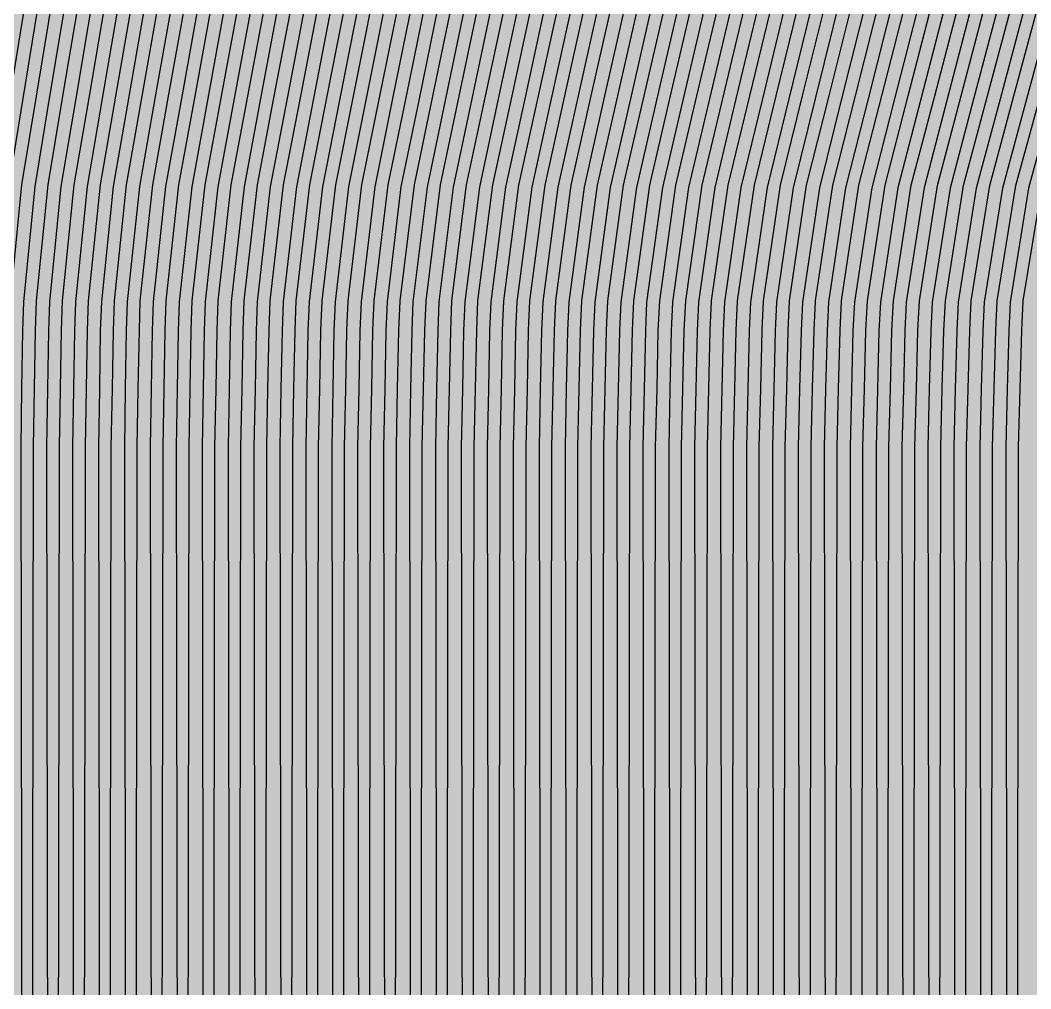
# Model space of a CAD drawing. Header units: metres. Extents: x -7231 to 10969, y -37556 to 1873.
# Drawn here: x 2103.9 to 2259.9, y -18804.6 to -18655 of the extents above; entities that cross this region are included whole.
import ezdxf

# ---------------------------------------------------------------- set-up
doc = ezdxf.new("R2010")
doc.units = ezdxf.units.M
for name, color, linetype in [('Metal1', 4, 'CONTINUOUS'), ('Metal2', 3, 'CONTINUOUS'), ('Polyimide', 7, 'CONTINUOUS')]:
    doc.layers.add(name, color=color, linetype=linetype)

msp = doc.modelspace()

# ---------------------------------------------------------------- hatches: boundary and pattern name
at = {"layer": 'Polyimide'}
msp.add_hatch(color=7, dxfattribs=at).paths.add_polyline_path([(4065.69, -468), (4066.67, -501.99), (4068.51, -535.99), (4071.41, -569.99), (4075.54, -603.99), (4081.04, -637.99), (4088.01, -671.99), (4096.52, -705.98), (4106.62, -739.98), (4118.33, -773.98), (4131.63, -807.98), (4146.49, -841.98), (4162.87, -875.98), (4180.68, -909.97), (4199.83, -943.97), (4220.22, -977.97), (4241.73, -1011.97), (4264.21, -1045.97), (4287.52, -1079.96), (4311.51, -1113.96), (4336.01, -1147.96), (4360.86, -1181.96), (4385.88, -1215.96), (4410.89, -1249.96), (4435.74, -1283.95), (4460.24, -1317.95), (4484.23, -1351.95), (4507.54, -1385.95), (4530.02, -1419.95), (4551.53, -1453.94), (4571.92, -1487.94), (4591.07, -1521.94), (4608.88, -1555.94), (4625.26, -1589.94), (4640.12, -1623.94), (4653.42, -1657.93), (4665.13, -1691.93), (4675.23, -1725.93), (4683.74, -1759.93), (4690.71, -1793.93), (4696.21, -1827.93), (4700.34, -1861.92), (4703.24, -1895.92), (4705.08, -1929.92), (4706.06, -1963.92), (4706.44, -1997.92), (4706.5, -2031.91), (4706.5, -4793.02), (4709.95, -4838.39), (4720.22, -4882.71), (4737.08, -4924.98), (4760.13, -4964.2), (4788.85, -4999.49), (4822.58, -5030.03), (4860.53, -5055.12), (4901.85, -5074.18), (4901.85, -5074.18), (4970.68, -5105.23), (5034.7, -5145.26), (5092.76, -5193.54), (5143.8, -5249.19), (5186.89, -5311.2), (5221.24, -5378.44), (5246.23, -5449.69), (5261.41, -5523.66), (5266.5, -5599), (5261.41, -5674.34), (5246.23, -5748.31), (5221.24, -5819.56), (5186.89, -5886.8), (5143.8, -5948.81), (5092.76, -6004.46), (5034.7, -6052.74), (4970.68, -6092.77), (4901.85, -6123.82), (4860.53, -6142.88), (4822.58, -6167.97), (4788.85, -6198.51), (4760.13, -6233.8), (4737.08, -6273.02), (4720.22, -6315.29), (4709.95, -6359.61), (4706.5, -6404.98), (4706.5, -9221.52), (4709.95, -9266.88), (4720.22, -9311.21), (4737.08, -9353.47), (4760.13, -9392.7), (4788.85, -9427.98), (4822.58, -9458.52), (4860.53, -9483.61), (4901.85, -9502.67), (4970.68, -9533.72), (5034.7, -9573.75), (5092.76, -9622.03), (5143.8, -9677.68), (5186.89, -9739.69), (5221.24, -9806.94), (5246.23, -9878.19), (5261.41, -9952.16), (5266.5, -10027.49), (5261.41, -10102.83), (5246.23, -10176.8), (5221.24, -10248.05), (5186.89, -10315.3), (5143.8, -10377.31), (5092.76, -10432.96), (5034.7, -10481.24), (4970.68, -10521.27), (4901.85, -10552.32), (4860.53, -10571.38), (4822.58, -10596.46), (4788.85, -10627), (4760.13, -10662.29), (4737.08, -10701.52), (4720.22, -10743.78), (4709.95, -10788.1), (4706.5, -10833.47), (4706.5, -13650.01), (4709.95, -13695.38), (4720.22, -13739.7), (4737.08, -13781.96), (4760.13, -13821.19), (4788.85, -13856.48), (4822.58, -13887.02), (4860.53, -13912.11), (4901.85, -13931.17), (4970.68, -13962.22), (5034.7, -14002.25), (5092.76, -14050.53), (5143.8, -14106.18), (5186.89, -14168.19), (5221.24, -14235.43), (5246.23, -14306.68), (5261.41, -14380.65), (5266.5, -14455.99), (5261.41, -14531.33), (5246.23, -14605.29), (5221.24, -14676.55), (5186.89, -14743.79), (5143.8, -14805.8), (5092.76, -14861.45), (5034.7, -14909.73), (4970.68, -14949.76), (4901.85, -14980.81), (4860.53, -14999.87), (4822.58, -15024.96), (4788.85, -15055.5), (4760.13, -15090.79), (4737.08, -15130.01), (4720.22, -15172.27), (4709.95, -15216.6), (4706.5, -15261.97), (4706.5, -15455.99), (4720.95, -15750.04), (4764.14, -16041.26), (4835.68, -16326.84), (4934.86, -16604.04), (5060.74, -16870.18), (5212.09, -17122.7), (5387.47, -17359.17), (5585.18, -17577.31), (5803.32, -17775.02), (6039.79, -17950.4), (6292.31, -18101.75), (6558.45, -18227.63), (6835.65, -18326.81), (7121.23, -18398.34), (7412.45, -18441.54), (7706.5, -18455.99), (9969.01, -18455.99), (10047.42, -18459.84), (10125.08, -18471.36), (10201.23, -18490.44), (10275.15, -18516.89), (10346.12, -18550.45), (10413.46, -18590.81), (10476.52, -18637.58), (10534.69, -18690.3), (10587.41, -18748.47), (10634.18, -18811.53), (10674.54, -18878.87), (10708.11, -18949.84), (10734.56, -19023.76), (10753.63, -19099.92), (10765.15, -19177.58), (10769.01, -19255.99), (10769.01, -20895.8), (10730.24, -20951.41), (10694.6, -21009.08), (10662.21, -21068.63), (10633.17, -21129.89), (10607.55, -21192.66), (10585.45, -21256.74), (10566.93, -21321.96), (10552.05, -21388.09), (10540.84, -21454.95), (10533.35, -21522.33), (10529.6, -21590.02), (10529.6, -21657.81), (10533.35, -21725.5), (10540.84, -21792.87), (10552.05, -21859.73), (10566.93, -21925.87), (10585.45, -21991.08), (10607.55, -22055.17), (10633.17, -22117.94), (10662.21, -22179.19), (10694.6, -22238.74), (10730.24, -22296.41), (10769.01, -22352.03), (10769.01, -32454.24), (10728.74, -32510.49), (10691.72, -32568.92), (10658.05, -32629.35), (10627.85, -32691.58), (10601.2, -32755.42), (10578.21, -32820.67), (10558.93, -32887.1), (10543.44, -32954.52), (10531.77, -33022.71), (10523.97, -33091.44), (10520.07, -33160.51), (10520.07, -33229.69), (10523.97, -33298.75), (10531.77, -33367.49), (10543.44, -33435.67), (10558.93, -33503.09), (10578.21, -33569.53), (10601.2, -33634.77), (10627.85, -33698.61), (10658.05, -33760.85), (10691.72, -33821.28), (10728.74, -33879.71), (10769.01, -33935.96), (10769.01, -36556), (10765.15, -36634.41), (10753.63, -36712.07), (10734.56, -36788.23), (10708.11, -36862.15), (10674.54, -36933.12), (10634.18, -37000.46), (10587.41, -37063.51), (10534.69, -37121.69), (10476.52, -37174.41), (10413.46, -37221.18), (10346.12, -37261.54), (10275.15, -37295.1), (10201.23, -37321.55), (10125.08, -37340.63), (10047.42, -37352.15), (9969.01, -37356), (-6231.01, -37356), (-6309.42, -37352.15), (-6387.08, -37340.63), (-6463.23, -37321.55), (-6537.15, -37295.1), (-6608.12, -37261.54), (-6675.46, -37221.18), (-6738.52, -37174.41), (-6796.69, -37121.69), (-6849.41, -37063.51), (-6896.18, -37000.46), (-6936.54, -36933.12), (-6970.11, -36862.15), (-6996.56, -36788.23), (-7015.63, -36712.07), (-7027.15, -36634.41), (-7031.01, -36556), (-7031.01, -33936), (-6990.74, -33879.75), (-6953.7, -33821.31), (-6920.03, -33760.88), (-6889.82, -33698.64), (-6863.18, -33634.8), (-6840.18, -33569.55), (-6820.9, -33503.11), (-6805.4, -33435.69), (-6793.74, -33367.49), (-6785.94, -33298.75), (-6782.03, -33229.68), (-6782.03, -33160.5), (-6785.94, -33091.43), (-6793.74, -33022.69), (-6805.4, -32954.5), (-6820.9, -32887.07), (-6840.18, -32820.63), (-6863.18, -32755.39), (-6889.82, -32691.54), (-6920.03, -32629.3), (-6953.7, -32568.87), (-6990.74, -32510.43), (-7031.01, -32454.18), (-7031.01, -22364.83), (-6990.74, -22308.58), (-6953.7, -22250.14), (-6920.03, -22189.71), (-6889.82, -22127.47), (-6863.18, -22063.62), (-6840.18, -21998.38), (-6820.9, -21931.94), (-6805.4, -21864.51), (-6793.74, -21796.32), (-6785.94, -21727.58), (-6782.03, -21658.51), (-6782.03, -21589.33), (-6785.94, -21520.26), (-6793.74, -21451.52), (-6805.4, -21383.32), (-6820.9, -21315.9), (-6840.18, -21249.46), (-6863.18, -21184.21), (-6889.82, -21120.37), (-6920.03, -21058.13), (-6953.7, -20997.7), (-6990.74, -20939.26), (-7031.01, -20883.01), (-7031.01, -19255.99), (-7027.15, -19177.58), (-7015.63, -19099.92), (-6996.56, -19023.76), (-6970.11, -18949.84), (-6936.54, -18878.87), (-6896.18, -18811.53), (-6849.41, -18748.47), (-6796.69, -18690.3), (-6738.52, -18637.58), (-6675.46, -18590.81), (-6608.12, -18550.45), (-6537.15, -18516.89), (-6463.23, -18490.44), (-6387.08, -18471.36), (-6309.42, -18459.84), (-6231.01, -18455.99), (-3968.5, -18455.99), (-3674.45, -18441.54), (-3383.23, -18398.34), (-3097.65, -18326.81), (-2820.45, -18227.63), (-2554.31, -18101.75), (-2301.79, -17950.4), (-2065.32, -17775.02), (-1847.18, -17577.31), (-1649.47, -17359.17), (-1474.09, -17122.7), (-1322.74, -16870.18), (-1196.86, -16604.04), (-1097.68, -16326.84), (-1026.14, -16041.26), (-982.95, -15750.04), (-968.5, -15455.99), (-968.5, -15261.97), (-971.95, -15216.6), (-982.22, -15172.27), (-999.08, -15130.01), (-1022.13, -15090.79), (-1050.85, -15055.5), (-1084.58, -15024.96), (-1122.53, -14999.87), (-1163.85, -14980.81), (-1232.68, -14949.76), (-1296.7, -14909.73), (-1354.76, -14861.45), (-1405.8, -14805.8), (-1448.89, -14743.79), (-1483.24, -14676.55), (-1508.23, -14605.29), (-1523.41, -14531.33), (-1528.5, -14455.99), (-1523.41, -14380.65), (-1508.23, -14306.68), (-1483.24, -14235.43), (-1448.89, -14168.19), (-1405.8, -14106.18), (-1354.76, -14050.53), (-1296.7, -14002.25), (-1232.68, -13962.22), (-1163.85, -13931.17), (-1122.53, -13912.11), (-1084.58, -13887.02), (-1050.85, -13856.48), (-1022.13, -13821.19), (-999.08, -13781.96), (-982.22, -13739.7), (-971.95, -13695.38), (-968.5, -13650.01), (-968.5, -12309.64), (-971.95, -12264.27), (-982.22, -12219.94), (-999.08, -12177.68), (-1022.13, -12138.46), (-1050.85, -12103.17), (-1084.58, -12072.63), (-1122.53, -12047.54), (-1163.85, -12028.48), (-1232.68, -11997.43), (-1296.7, -11957.4), (-1354.76, -11909.12), (-1405.8, -11853.47), (-1448.89, -11791.46), (-1483.24, -11724.22), (-1508.23, -11652.96), (-1523.41, -11579), (-1528.5, -11503.66), (-1523.41, -11428.32), (-1508.23, -11354.35), (-1483.24, -11283.1), (-1448.89, -11215.86), (-1405.8, -11153.85), (-1354.76, -11098.2), (-1296.7, -11049.92), (-1232.68, -11009.89), (-1163.85, -10978.84), (-1122.53, -10959.78), (-1084.58, -10934.69), (-1050.85, -10904.15), (-1022.13, -10868.86), (-999.08, -10829.63), (-982.22, -10787.37), (-971.95, -10743.05), (-968.5, -10697.68), (-968.5, -9357.31), (-971.95, -9311.94), (-982.22, -9267.62), (-999.08, -9225.35), (-1022.13, -9186.13), (-1050.85, -9150.84), (-1084.58, -9120.3), (-1122.53, -9095.21), (-1163.85, -9076.15), (-1163.85, -9076.15), (-1232.68, -9045.1), (-1296.7, -9005.07), (-1354.76, -8956.79), (-1405.8, -8901.14), (-1448.89, -8839.13), (-1483.24, -8771.89), (-1508.23, -8700.64), (-1523.41, -8626.67), (-1528.5, -8551.33), (-1523.41, -8475.99), (-1508.23, -8402.02), (-1483.24, -8330.77), (-1448.89, -8263.53), (-1405.8, -8201.52), (-1354.76, -8145.87), (-1296.7, -8097.59), (-1232.68, -8057.56), (-1163.85, -8026.51), (-1163.85, -8026.51), (-1122.53, -8007.45), (-1084.58, -7982.36), (-1050.85, -7951.82), (-1022.13, -7916.53), (-999.08, -7877.31), (-982.22, -7835.04), (-971.95, -7790.72), (-968.5, -7745.35), (-968.5, -6404.98), (-971.95, -6359.61), (-982.22, -6315.29), (-999.08, -6273.02), (-1022.13, -6233.8), (-1050.85, -6198.51), (-1084.58, -6167.97), (-1122.53, -6142.88), (-1163.85, -6123.82), (-1163.85, -6123.82), (-1232.68, -6092.77), (-1296.7, -6052.74), (-1354.76, -6004.46), (-1405.8, -5948.81), (-1448.89, -5886.8), (-1483.24, -5819.56), (-1508.23, -5748.31), (-1523.41, -5674.34), (-1528.5, -5599), (-1523.41, -5523.66), (-1508.23, -5449.69), (-1483.24, -5378.44), (-1448.89, -5311.2), (-1405.8, -5249.19), (-1354.76, -5193.54), (-1296.7, -5145.26), (-1232.68, -5105.23), (-1163.85, -5074.18), (-1163.85, -5074.18), (-1122.53, -5055.12), (-1084.58, -5030.03), (-1050.85, -4999.49), (-1022.13, -4964.2), (-999.08, -4924.98), (-982.22, -4882.71), (-971.95, -4838.39), (-968.5, -4793.02), (-968.5, -2031.91), (-968.44, -1997.92), (-968.06, -1963.92), (-967.05, -1929.92), (-965.18, -1895.92), (-962.22, -1861.92), (-958.01, -1827.93), (-952.41, -1793.93), (-945.31, -1759.93), (-936.64, -1725.93), (-926.35, -1691.93), (-914.43, -1657.93), (-900.88, -1623.94), (-885.74, -1589.94), (-869.05, -1555.94), (-850.91, -1521.94), (-831.4, -1487.94), (-810.63, -1453.94), (-788.72, -1419.95), (-765.82, -1385.95), (-742.07, -1351.95), (-717.63, -1317.95), (-692.67, -1283.95), (-667.36, -1249.96), (-641.88, -1215.96), (-616.39, -1181.96), (-591.08, -1147.96), (-566.12, -1113.96), (-541.68, -1079.96), (-517.93, -1045.97), (-495.03, -1011.97), (-473.12, -977.97), (-452.35, -943.97), (-432.84, -909.97), (-414.7, -875.98), (-398.01, -841.98), (-382.87, -807.98), (-369.32, -773.98), (-357.4, -739.98), (-347.11, -705.98), (-338.44, -671.99), (-331.34, -637.99), (-325.74, -603.99), (-321.53, -569.99), (-318.57, -535.99), (-316.7, -501.99), (-315.69, -468), (-315.31, -434), (-315.25, -400), (-315.25, 401), (-315.25, 451), (-315.25, 1644), (-270.25, 1644), (-270.03, 1637.13), (-269.35, 1630.29), (-268.23, 1623.52), (-266.67, 1616.82), (-264.68, 1610.25), (-262.26, 1603.82), (-259.42, 1597.56), (-256.18, 1591.5), (-252.55, 1585.67), (-248.55, 1580.08), (-244.19, 1574.77), (-239.5, 1569.75), (-234.48, 1565.06), (-229.17, 1560.7), (-223.58, 1556.7), (-217.75, 1553.07), (-211.69, 1549.83), (-205.43, 1546.99), (-199, 1544.57), (-192.43, 1542.58), (-185.73, 1541.02), (-178.96, 1539.9), (-172.12, 1539.22), (-165.25, 1539), (-158.38, 1539.22), (-151.54, 1539.9), (-144.77, 1541.02), (-138.07, 1542.58), (-131.5, 1544.57), (-125.07, 1546.99), (-118.81, 1549.83), (-112.75, 1553.07), (-106.92, 1556.7), (-101.33, 1560.7), (-96.02, 1565.06), (-91, 1569.75), (-86.31, 1574.77), (-81.95, 1580.08), (-77.95, 1585.67), (-74.32, 1591.5), (-71.08, 1597.56), (-68.24, 1603.82), (-65.82, 1610.25), (-63.83, 1616.82), (-62.27, 1623.52), (-61.15, 1630.29), (-60.47, 1637.13), (-60.25, 1644), (1853, 1644), (1853, 1573), (3815.25, 1573), (3815.46, 1579.54), (3816.11, 1586.05), (3817.17, 1592.51), (3818.66, 1598.88), (3820.56, 1605.14), (3822.86, 1611.27), (3825.56, 1617.23), (3828.65, 1623), (3832.1, 1628.56), (3835.91, 1633.88), (3840.07, 1638.93), (3844.54, 1643.71), (3849.32, 1648.18), (3854.37, 1652.34), (3859.69, 1656.15), (3865.25, 1659.6), (3871.02, 1662.69), (3876.98, 1665.39), (3883.11, 1667.69), (3889.37, 1669.59), (3895.74, 1671.08), (3902.2, 1672.14), (3908.71, 1672.79), (3915.25, 1673), (3921.79, 1672.79), (3928.3, 1672.14), (3934.76, 1671.08), (3941.13, 1669.59), (3947.39, 1667.69), (3953.52, 1665.39), (3959.48, 1662.69), (3965.25, 1659.6), (3970.81, 1656.15), (3976.13, 1652.34), (3981.18, 1648.18), (3985.96, 1643.71), (3990.43, 1638.93), (3994.59, 1633.88), (3998.4, 1628.56), (4001.85, 1623), (4004.94, 1617.23), (4007.64, 1611.27), (4009.94, 1605.14), (4011.84, 1598.88), (4013.33, 1592.51), (4014.39, 1586.05), (4015.04, 1579.54), (4015.25, 1573), (4065.25, 1573), (4065.25, 451), (4065.25, 401), (4065.25, -400), (4065.31, -434), (4065.69, -468)])

# ---------------------------------------------------------------- linework, layer by layer
at = {"layer": 'Metal1'}
for points in [[(2101.25, -19211.95), (2101.99, -18720.94), (2102.15, -18711.93), (2102.29, -18702.92), (2102.44, -18698.38), (2104.2, -18680.43), (2106.46, -18666.78), (2110.18, -18644.28), (2113.89, -18621.78), (2117.61, -18599.28), (2121.33, -18576.78), (2125.05, -18554.28), (2128.77, -18531.78), (2132.49, -18509.28), (2136.21, -18486.78), (2139.93, -18464.28), (2143.64, -18441.78), (2147.36, -18419.28), (2151.08, -18396.77), (2154.8, -18374.27), (2158.52, -18351.77), (2162.24, -18329.27)], [(2164.21, -18329.6), (2160.49, -18352.1), (2156.77, -18374.6), (2153.05, -18397.1), (2149.34, -18419.6), (2145.62, -18442.1), (2141.9, -18464.6), (2138.18, -18487.1), (2134.46, -18509.6), (2130.74, -18532.1), (2127.02, -18554.61), (2123.31, -18577.11), (2119.59, -18599.61), (2115.87, -18622.11), (2112.15, -18644.61), (2108.43, -18667.11), (2106.19, -18680.69), (2104.43, -18698.51), (2104.29, -18702.97), (2104.15, -18711.96), (2104.01, -18720.96), (2104.75, -19211.95)], [(2109.25, -19211.95), (2109.99, -18720.94), (2110.15, -18711.93), (2110.3, -18702.92), (2110.45, -18698.38), (2112.28, -18680.44), (2114.61, -18666.78), (2118.46, -18644.28), (2122.3, -18621.78), (2126.15, -18599.28), (2129.99, -18576.77), (2133.84, -18554.27), (2137.68, -18531.77), (2141.53, -18509.27), (2145.38, -18486.77), (2149.22, -18464.27), (2153.07, -18441.77), (2156.91, -18419.27), (2160.76, -18396.77), (2164.61, -18374.27), (2168.45, -18351.77), (2172.3, -18329.27)], [(2174.27, -18329.6), (2170.42, -18352.1), (2166.58, -18374.61), (2162.73, -18397.11), (2158.88, -18419.61), (2155.04, -18442.11), (2151.19, -18464.61), (2147.35, -18487.11), (2143.5, -18509.61), (2139.66, -18532.11), (2135.81, -18554.61), (2131.96, -18577.11), (2128.12, -18599.61), (2124.27, -18622.11), (2120.43, -18644.61), (2116.58, -18667.11), (2114.26, -18680.71), (2112.45, -18698.51), (2112.3, -18702.97), (2112.15, -18711.96), (2112.01, -18720.96), (2112.75, -19211.95)], [(2117.25, -19211.95), (2117.99, -18720.94), (2118.16, -18711.93), (2118.31, -18702.92), (2118.47, -18698.38), (2120.35, -18680.44), (2122.76, -18666.77), (2126.74, -18644.27), (2130.71, -18621.77), (2134.68, -18599.27), (2138.65, -18576.77), (2142.63, -18554.27), (2146.6, -18531.77), (2150.57, -18509.27), (2154.55, -18486.77), (2158.52, -18464.27), (2162.49, -18441.77), (2166.46, -18419.26), (2170.44, -18396.76), (2174.41, -18374.26), (2178.38, -18351.76), (2182.36, -18329.26)], [(2184.33, -18329.61), (2180.35, -18352.11), (2176.38, -18374.61), (2172.41, -18397.11), (2168.43, -18419.61), (2164.46, -18442.11), (2160.49, -18464.61), (2156.52, -18487.11), (2152.54, -18509.62), (2148.57, -18532.12), (2144.6, -18554.62), (2140.62, -18577.12), (2136.65, -18599.62), (2132.68, -18622.12), (2128.71, -18644.62), (2124.73, -18667.12), (2122.33, -18680.72), (2120.46, -18698.52), (2120.31, -18702.97), (2120.15, -18711.96), (2120.01, -18720.96), (2120.75, -19211.95)], [(2125.25, -19211.95), (2125.99, -18720.94), (2126.16, -18711.93), (2126.32, -18702.92), (2126.48, -18698.38), (2128.42, -18680.44), (2130.92, -18666.77), (2135.02, -18644.27), (2139.12, -18621.77), (2143.22, -18599.26), (2147.32, -18576.76), (2151.42, -18554.26), (2155.52, -18531.76), (2159.62, -18509.26), (2163.72, -18486.76), (2167.82, -18464.26), (2171.92, -18441.76), (2176.02, -18419.26), (2180.12, -18396.76), (2184.22, -18374.26), (2188.32, -18351.76), (2192.42, -18329.26)], [(2194.38, -18329.62), (2190.28, -18352.12), (2186.18, -18374.62), (2182.08, -18397.12), (2177.98, -18419.62), (2173.88, -18442.12), (2169.78, -18464.62), (2165.68, -18487.12), (2161.58, -18509.62), (2157.48, -18532.12), (2153.38, -18554.62), (2149.28, -18577.12), (2145.18, -18599.62), (2141.08, -18622.12), (2136.98, -18644.62), (2132.88, -18667.13), (2130.4, -18680.73), (2128.48, -18698.52), (2128.32, -18702.97), (2128.16, -18711.97), (2128.01, -18720.96), (2128.75, -19211.95)], [(2133.25, -19211.95), (2133.99, -18720.94), (2134.17, -18711.93), (2134.33, -18702.92), (2134.5, -18698.37), (2136.5, -18680.45), (2139.07, -18666.76), (2143.3, -18644.26), (2147.52, -18621.76), (2151.75, -18599.26), (2155.98, -18576.76), (2160.2, -18554.26), (2164.43, -18531.76), (2168.66, -18509.26), (2172.89, -18486.76), (2177.11, -18464.26), (2181.34, -18441.75), (2185.57, -18419.25), (2189.79, -18396.75), (2194.02, -18374.25), (2198.25, -18351.75), (2202.48, -18329.25)], [(2204.44, -18329.62), (2200.21, -18352.12), (2195.99, -18374.62), (2191.76, -18397.12), (2187.53, -18419.62), (2183.31, -18442.12), (2179.08, -18464.62), (2174.85, -18487.13), (2170.62, -18509.63), (2166.4, -18532.13), (2162.17, -18554.63), (2157.94, -18577.13), (2153.72, -18599.63), (2149.49, -18622.13), (2145.26, -18644.63), (2141.03, -18667.13), (2138.48, -18680.74), (2136.49, -18698.52), (2136.33, -18702.97), (2136.16, -18711.97), (2136.01, -18720.96), (2136.75, -19211.95)], [(2141.25, -19211.95), (2141.99, -18720.94), (2142.17, -18711.93), (2142.34, -18702.92), (2142.51, -18698.37), (2144.57, -18680.45), (2147.22, -18666.76), (2151.58, -18644.26), (2155.93, -18621.75), (2160.28, -18599.25), (2164.64, -18576.75), (2168.99, -18554.25), (2173.35, -18531.75), (2177.7, -18509.25), (2182.06, -18486.75), (2186.41, -18464.25), (2190.76, -18441.75), (2195.12, -18419.25), (2199.47, -18396.75), (2203.83, -18374.25), (2208.18, -18351.75), (2212.54, -18329.25)], [(2214.5, -18329.63), (2210.15, -18352.13), (2205.79, -18374.63), (2201.44, -18397.13), (2197.08, -18419.63), (2192.73, -18442.13), (2188.37, -18464.63), (2184.02, -18487.13), (2179.67, -18509.63), (2175.31, -18532.13), (2170.96, -18554.63), (2166.6, -18577.13), (2162.25, -18599.63), (2157.89, -18622.13), (2153.54, -18644.64), (2149.19, -18667.14), (2146.55, -18680.76), (2144.51, -18698.52), (2144.34, -18702.98), (2144.17, -18711.97), (2144.01, -18720.96), (2144.75, -19211.95)], [(2149.25, -19211.95), (2149.99, -18720.94), (2150.18, -18711.93), (2150.35, -18702.92), (2150.53, -18698.37), (2152.65, -18680.46), (2155.38, -18666.75), (2159.86, -18644.25), (2164.34, -18621.75), (2168.82, -18599.25), (2173.3, -18576.75), (2177.78, -18554.25), (2182.26, -18531.75), (2186.74, -18509.25), (2191.23, -18486.75), (2195.71, -18464.24), (2200.19, -18441.74), (2204.67, -18419.24), (2209.15, -18396.74), (2213.63, -18374.24), (2218.11, -18351.74), (2222.6, -18329.24)], [(2224.56, -18329.63), (2220.08, -18352.13), (2215.59, -18374.63), (2211.11, -18397.13), (2206.63, -18419.63), (2202.15, -18442.13), (2197.67, -18464.64), (2193.19, -18487.14), (2188.71, -18509.64), (2184.22, -18532.14), (2179.74, -18554.64), (2175.26, -18577.14), (2170.78, -18599.64), (2166.3, -18622.14), (2161.82, -18644.64), (2157.34, -18667.14), (2154.62, -18680.77), (2152.52, -18698.53), (2152.35, -18702.98), (2152.17, -18711.97), (2152.01, -18720.96), (2152.75, -19211.95)], [(2157.25, -19211.95), (2157.99, -18720.94), (2158.18, -18711.93), (2158.36, -18702.92), (2158.54, -18698.37), (2160.72, -18680.46), (2163.53, -18666.75), (2168.14, -18644.24), (2172.75, -18621.74), (2177.35, -18599.24), (2181.96, -18576.74), (2186.57, -18554.24), (2191.18, -18531.74), (2195.79, -18509.24), (2200.4, -18486.74), (2205, -18464.24), (2209.61, -18441.74), (2214.22, -18419.24), (2218.83, -18396.74), (2223.44, -18374.24), (2228.05, -18351.74), (2232.66, -18329.24)], [(2234.62, -18329.64), (2230.01, -18352.14), (2225.4, -18374.64), (2220.79, -18397.14), (2216.18, -18419.64), (2211.57, -18442.14), (2206.96, -18464.64), (2202.36, -18487.14), (2197.75, -18509.64), (2193.14, -18532.14), (2188.53, -18554.64), (2183.92, -18577.14), (2179.31, -18599.64), (2174.7, -18622.15), (2170.1, -18644.65), (2165.49, -18667.15), (2162.69, -18680.78), (2160.54, -18698.53), (2160.36, -18702.98), (2160.18, -18711.97), (2160.01, -18720.96), (2160.75, -19211.95)], [(2165.25, -19211.95), (2165.99, -18720.94), (2166.19, -18711.93), (2166.37, -18702.92), (2166.56, -18698.36), (2168.79, -18680.47), (2171.68, -18666.74), (2176.42, -18644.24), (2181.15, -18621.74), (2185.89, -18599.24), (2190.62, -18576.74), (2195.36, -18554.24), (2200.1, -18531.74), (2204.83, -18509.24), (2209.57, -18486.73), (2214.3, -18464.23), (2219.04, -18441.73), (2223.77, -18419.23), (2228.51, -18396.73), (2233.24, -18374.23), (2237.98, -18351.73), (2242.72, -18329.23)], [(2244.67, -18329.64), (2239.94, -18352.14), (2235.2, -18374.64), (2230.47, -18397.14), (2225.73, -18419.64), (2220.99, -18442.15), (2216.26, -18464.65), (2211.52, -18487.15), (2206.79, -18509.65), (2202.05, -18532.15), (2197.32, -18554.65), (2192.58, -18577.15), (2187.85, -18599.65), (2183.11, -18622.15), (2178.37, -18644.65), (2173.64, -18667.15), (2170.77, -18680.8), (2168.55, -18698.53), (2168.37, -18702.98), (2168.18, -18711.97), (2168.01, -18720.97), (2168.75, -19211.95)], [(2173.25, -19211.95), (2173.99, -18720.95), (2174.19, -18711.93), (2174.38, -18702.92), (2174.57, -18698.36), (2176.87, -18680.47), (2179.83, -18666.73), (2184.7, -18644.23), (2189.56, -18621.73), (2194.42, -18599.23), (2199.29, -18576.73), (2204.15, -18554.23), (2209.01, -18531.73), (2213.87, -18509.23), (2218.74, -18486.73), (2223.6, -18464.23), (2228.46, -18441.73), (2233.32, -18419.23), (2238.19, -18396.73), (2243.05, -18374.23), (2247.91, -18351.73), (2252.78, -18329.22)], [(2254.73, -18329.65), (2249.87, -18352.15), (2245.01, -18374.65), (2240.14, -18397.15), (2235.28, -18419.65), (2230.42, -18442.15), (2225.55, -18464.65), (2220.69, -18487.15), (2215.83, -18509.65), (2210.97, -18532.15), (2206.1, -18554.65), (2201.24, -18577.15), (2196.38, -18599.66), (2191.51, -18622.16), (2186.65, -18644.66), (2181.79, -18667.16), (2178.84, -18680.81), (2176.57, -18698.53), (2176.38, -18702.98), (2176.19, -18711.97), (2176.01, -18720.97), (2176.75, -19211.95)], [(2181.25, -19211.95), (2181.99, -18720.95), (2182.2, -18711.93), (2182.39, -18702.91), (2182.59, -18698.36), (2184.94, -18680.48), (2187.99, -18666.73), (2192.98, -18644.23), (2197.97, -18621.73), (2202.96, -18599.23), (2207.95, -18576.73), (2212.94, -18554.23), (2217.93, -18531.73), (2222.92, -18509.22), (2227.91, -18486.72), (2232.9, -18464.22), (2237.89, -18441.72), (2242.88, -18419.22), (2247.87, -18396.72), (2252.86, -18374.22), (2257.85, -18351.72), (2262.84, -18329.22)], [(2264.79, -18329.65), (2259.8, -18352.15), (2254.81, -18374.65), (2249.82, -18397.15), (2244.83, -18419.66), (2239.84, -18442.16), (2234.85, -18464.66), (2229.86, -18487.16), (2224.87, -18509.66), (2219.88, -18532.16), (2214.89, -18554.66), (2209.9, -18577.16), (2204.91, -18599.66), (2199.92, -18622.16), (2194.93, -18644.66), (2189.94, -18667.16), (2186.91, -18680.83), (2184.58, -18698.53), (2184.39, -18702.98), (2184.19, -18711.97), (2184.01, -18720.97), (2184.75, -19211.95)], [(2189.25, -19211.95), (2189.99, -18720.95), (2190.2, -18711.93), (2190.4, -18702.91), (2190.6, -18698.36), (2193.01, -18680.48), (2196.14, -18666.72), (2201.26, -18644.22), (2206.37, -18621.72), (2211.49, -18599.22), (2216.61, -18576.72), (2221.73, -18554.22), (2226.84, -18531.72), (2231.96, -18509.22), (2237.08, -18486.72), (2242.19, -18464.22), (2247.31, -18441.72), (2252.43, -18419.22), (2257.55, -18396.72), (2262.66, -18374.22), (2267.78, -18351.71), (2272.9, -18329.21)], [(2274.85, -18329.66), (2269.73, -18352.16), (2264.61, -18374.66), (2259.5, -18397.16), (2254.38, -18419.66), (2249.26, -18442.16), (2244.14, -18464.66), (2239.03, -18487.16), (2233.91, -18509.66), (2228.79, -18532.16), (2223.68, -18554.66), (2218.56, -18577.17), (2213.44, -18599.67), (2208.32, -18622.17), (2203.21, -18644.67), (2198.09, -18667.17), (2194.98, -18680.84), (2192.6, -18698.54), (2192.4, -18702.98), (2192.2, -18711.97), (2192.01, -18720.97), (2192.75, -19211.95)], [(2197.25, -19211.95), (2197.99, -18720.95), (2198.21, -18711.92), (2198.41, -18702.91), (2198.62, -18698.36), (2201.08, -18680.49), (2204.29, -18666.72), (2209.54, -18644.22), (2214.78, -18621.72), (2220.03, -18599.22), (2225.27, -18576.72), (2230.51, -18554.22), (2235.76, -18531.71), (2241, -18509.21), (2246.25, -18486.71), (2251.49, -18464.21), (2256.74, -18441.71), (2261.98, -18419.21), (2267.22, -18396.71), (2272.47, -18374.21), (2277.71, -18351.71), (2282.96, -18329.21)], [(2284.9, -18329.66), (2279.66, -18352.16), (2274.42, -18374.66), (2269.17, -18397.16), (2263.93, -18419.67), (2258.68, -18442.17), (2253.44, -18464.67), (2248.19, -18487.17), (2242.95, -18509.67), (2237.71, -18532.17), (2232.46, -18554.67), (2227.22, -18577.17), (2221.97, -18599.67), (2216.73, -18622.17), (2211.49, -18644.67), (2206.24, -18667.17), (2203.05, -18680.85), (2200.61, -18698.54), (2200.41, -18702.98), (2200.2, -18711.97), (2200.01, -18720.97), (2200.75, -19211.95)], [(2205.25, -19211.95), (2205.99, -18720.95), (2206.21, -18711.92), (2206.42, -18702.91), (2206.63, -18698.35), (2209.16, -18680.5), (2212.45, -18666.71), (2217.82, -18644.21), (2223.19, -18621.71), (2228.56, -18599.21), (2233.93, -18576.71), (2239.3, -18554.21), (2244.67, -18531.71), (2250.05, -18509.21), (2255.42, -18486.71), (2260.79, -18464.21), (2266.16, -18441.71), (2271.53, -18419.21), (2276.9, -18396.71), (2282.27, -18374.2), (2287.65, -18351.7), (2293.02, -18329.2)], [(2294.96, -18329.67), (2289.59, -18352.17), (2284.22, -18374.67), (2278.85, -18397.17), (2273.48, -18419.67), (2268.11, -18442.17), (2262.73, -18464.67), (2257.36, -18487.17), (2251.99, -18509.67), (2246.62, -18532.17), (2241.25, -18554.67), (2235.88, -18577.18), (2230.51, -18599.68), (2225.13, -18622.18), (2219.76, -18644.68), (2214.39, -18667.18), (2211.12, -18680.87), (2208.63, -18698.54), (2208.42, -18702.98), (2208.21, -18711.97), (2208.01, -18720.97), (2208.75, -19211.95)], [(2213.25, -19211.95), (2213.99, -18720.95), (2214.21, -18711.92), (2214.43, -18702.91), (2214.65, -18698.35), (2217.23, -18680.5), (2220.6, -18666.71), (2226.1, -18644.21), (2231.6, -18621.71), (2237.1, -18599.21), (2242.59, -18576.71), (2248.09, -18554.21), (2253.59, -18531.7), (2259.09, -18509.2), (2264.59, -18486.7), (2270.09, -18464.2), (2275.58, -18441.7), (2281.08, -18419.2), (2286.58, -18396.7), (2292.08, -18374.2), (2297.58, -18351.7), (2303.08, -18329.2)], [(2305.02, -18329.67), (2299.52, -18352.17), (2294.02, -18374.67), (2288.52, -18397.18), (2283.03, -18419.68), (2277.53, -18442.18), (2272.03, -18464.68), (2266.53, -18487.18), (2261.03, -18509.68), (2255.53, -18532.18), (2250.04, -18554.68), (2244.54, -18577.18), (2239.04, -18599.68), (2233.54, -18622.18), (2228.04, -18644.68), (2222.54, -18667.18), (2219.19, -18680.88), (2216.64, -18698.54), (2216.43, -18702.98), (2216.21, -18711.97), (2216.01, -18720.97), (2216.75, -19211.95)], [(2221.25, -19211.94), (2221.99, -18720.95), (2222.22, -18711.92), (2222.44, -18702.91), (2222.66, -18698.35), (2225.3, -18680.51), (2228.75, -18666.7), (2234.38, -18644.2), (2240, -18621.7), (2245.63, -18599.2), (2251.26, -18576.7), (2256.88, -18554.2), (2262.51, -18531.7), (2268.13, -18509.2), (2273.76, -18486.7), (2279.38, -18464.2), (2285.01, -18441.7), (2290.63, -18419.2), (2296.26, -18396.7), (2301.89, -18374.19), (2307.51, -18351.69), (2313.14, -18329.19)], [(2315.08, -18329.68), (2309.45, -18352.18), (2303.83, -18374.68), (2298.2, -18397.18), (2292.57, -18419.68), (2286.95, -18442.18), (2281.32, -18464.68), (2275.7, -18487.18), (2270.07, -18509.68), (2264.45, -18532.18), (2258.82, -18554.69), (2253.2, -18577.19), (2247.57, -18599.69), (2241.94, -18622.19), (2236.32, -18644.69), (2230.69, -18667.19), (2227.27, -18680.9), (2224.66, -18698.54), (2224.44, -18702.98), (2224.22, -18711.97), (2224.01, -18720.97), (2224.75, -19211.94)], [(2229.25, -19211.94), (2229.99, -18720.95), (2230.22, -18711.92), (2230.45, -18702.91), (2230.68, -18698.35), (2233.37, -18680.52), (2236.91, -18666.7), (2242.66, -18644.2), (2248.41, -18621.7), (2254.16, -18599.2), (2259.92, -18576.7), (2265.67, -18554.19), (2271.42, -18531.69), (2277.18, -18509.19), (2282.93, -18486.69), (2288.68, -18464.19), (2294.43, -18441.69), (2300.19, -18419.19), (2305.94, -18396.69), (2311.69, -18374.19), (2317.44, -18351.69), (2323.2, -18329.19)], [(2325.13, -18329.68), (2319.38, -18352.18), (2313.63, -18374.68), (2307.88, -18397.19), (2302.12, -18419.69), (2296.37, -18442.19), (2290.62, -18464.69), (2284.87, -18487.19), (2279.11, -18509.69), (2273.36, -18532.19), (2267.61, -18554.69), (2261.85, -18577.19), (2256.1, -18599.69), (2250.35, -18622.19), (2244.6, -18644.69), (2238.84, -18667.19), (2235.34, -18680.92), (2232.67, -18698.55), (2232.45, -18702.98), (2232.22, -18711.97), (2232.01, -18720.97), (2232.75, -19211.94)], [(2237.25, -19211.94), (2237.99, -18720.95), (2238.23, -18711.92), (2238.46, -18702.91), (2238.69, -18698.34), (2241.45, -18680.52), (2245.06, -18666.69), (2250.94, -18644.19), (2256.82, -18621.69), (2262.7, -18599.19), (2268.58, -18576.69), (2274.46, -18554.19), (2280.34, -18531.69), (2286.22, -18509.19), (2292.1, -18486.69), (2297.98, -18464.19), (2303.86, -18441.69), (2309.74, -18419.19), (2315.62, -18396.69), (2321.5, -18374.18), (2327.38, -18351.68), (2333.26, -18329.18)], [(2335.19, -18329.69), (2329.31, -18352.19), (2323.43, -18374.69), (2317.55, -18397.19), (2311.67, -18419.69), (2305.79, -18442.19), (2299.91, -18464.69), (2294.03, -18487.19), (2288.15, -18509.69), (2282.27, -18532.19), (2276.39, -18554.7), (2270.51, -18577.2), (2264.63, -18599.7), (2258.75, -18622.2), (2252.87, -18644.7), (2246.99, -18667.2), (2243.41, -18680.93), (2240.68, -18698.55), (2240.46, -18702.99), (2240.23, -18711.97), (2240.01, -18720.97), (2240.75, -19211.94)], [(2245.25, -19211.94), (2245.99, -18720.95), (2246.23, -18711.92), (2246.47, -18702.91), (2246.71, -18698.34), (2249.52, -18680.53), (2253.21, -18666.69), (2259.22, -18644.19), (2265.23, -18621.69), (2271.23, -18599.19), (2277.24, -18576.69), (2283.25, -18554.18), (2289.25, -18531.68), (2295.26, -18509.18), (2301.27, -18486.68), (2307.28, -18464.18), (2313.28, -18441.68), (2319.29, -18419.18), (2325.3, -18396.68), (2331.3, -18374.18), (2337.31, -18351.68), (2343.32, -18329.18)], [(2345.25, -18329.69), (2339.24, -18352.19), (2333.24, -18374.7), (2327.23, -18397.2), (2321.22, -18419.7), (2315.22, -18442.2), (2309.21, -18464.7), (2303.2, -18487.2), (2297.19, -18509.7), (2291.19, -18532.2), (2285.18, -18554.7), (2279.17, -18577.2), (2273.17, -18599.7), (2267.16, -18622.2), (2261.15, -18644.7), (2255.15, -18667.2), (2251.48, -18680.95), (2248.7, -18698.55), (2248.47, -18702.99), (2248.23, -18711.97), (2248.01, -18720.97), (2248.75, -19211.94)], [(2253.25, -19211.94), (2253.99, -18720.95), (2254.24, -18711.92), (2254.48, -18702.91), (2254.72, -18698.34), (2257.59, -18680.54), (2261.37, -18666.68), (2267.5, -18644.18), (2273.63, -18621.68), (2279.77, -18599.18), (2285.9, -18576.68), (2292.04, -18554.18), (2298.17, -18531.68), (2304.31, -18509.18), (2310.44, -18486.68), (2316.57, -18464.18), (2322.71, -18441.68), (2328.84, -18419.18), (2334.98, -18396.67), (2341.11, -18374.17), (2347.24, -18351.67), (2353.38, -18329.17)], [(2355.31, -18329.7), (2349.17, -18352.2), (2343.04, -18374.7), (2336.91, -18397.2), (2330.77, -18419.7), (2324.64, -18442.2), (2318.5, -18464.7), (2312.37, -18487.2), (2306.23, -18509.7), (2300.1, -18532.2), (2293.97, -18554.71), (2287.83, -18577.21), (2281.7, -18599.71), (2275.56, -18622.21), (2269.43, -18644.71), (2263.3, -18667.21), (2259.55, -18680.96), (2256.71, -18698.55), (2256.48, -18702.99), (2256.24, -18711.97), (2256.01, -18720.97), (2256.75, -19211.94)]]:
    msp.add_lwpolyline(points, dxfattribs=at)
at = {"layer": 'Metal2'}
for points in [[(2097.25, -19211.95), (2097.99, -18720.94), (2098.14, -18711.93), (2098.29, -18702.92), (2098.43, -18698.38), (2100.16, -18680.43), (2102.38, -18666.79), (2106.04, -18644.28), (2109.69, -18621.78), (2113.35, -18599.28), (2117, -18576.78), (2120.66, -18554.28), (2124.31, -18531.78), (2127.97, -18509.28), (2131.62, -18486.78), (2135.28, -18464.28), (2138.93, -18441.78), (2142.59, -18419.28), (2146.24, -18396.78), (2149.9, -18374.28), (2153.55, -18351.78), (2157.21, -18329.28)], [(2159.18, -18329.6), (2155.53, -18352.1), (2151.87, -18374.6), (2148.22, -18397.1), (2144.56, -18419.6), (2140.91, -18442.1), (2137.25, -18464.6), (2133.6, -18487.1), (2129.94, -18509.6), (2126.29, -18532.1), (2122.63, -18554.6), (2118.98, -18577.1), (2115.32, -18599.6), (2111.67, -18622.1), (2108.01, -18644.61), (2104.36, -18667.11), (2102.15, -18680.69), (2100.43, -18698.51), (2100.29, -18702.97), (2100.14, -18711.96), (2100.01, -18720.96), (2100.75, -19211.95)], [(2105.25, -19211.95), (2105.99, -18720.94), (2106.15, -18711.93), (2106.3, -18702.92), (2106.44, -18698.38), (2108.24, -18680.43), (2110.53, -18666.78), (2114.32, -18644.28), (2118.1, -18621.78), (2121.88, -18599.28), (2125.66, -18576.78), (2129.44, -18554.28), (2133.23, -18531.78), (2137.01, -18509.28), (2140.79, -18486.77), (2144.57, -18464.27), (2148.36, -18441.77), (2152.14, -18419.27), (2155.92, -18396.77), (2159.7, -18374.27), (2163.48, -18351.77), (2167.27, -18329.27)], [(2169.24, -18329.6), (2165.46, -18352.1), (2161.67, -18374.6), (2157.89, -18397.1), (2154.11, -18419.6), (2150.33, -18442.1), (2146.55, -18464.61), (2142.76, -18487.11), (2138.98, -18509.61), (2135.2, -18532.11), (2131.42, -18554.61), (2127.64, -18577.11), (2123.85, -18599.61), (2120.07, -18622.11), (2116.29, -18644.61), (2112.51, -18667.11), (2110.22, -18680.7), (2108.44, -18698.51), (2108.29, -18702.97), (2108.15, -18711.96), (2108.01, -18720.96), (2108.75, -19211.95)], [(2113.25, -19211.95), (2113.99, -18720.94), (2114.15, -18711.93), (2114.31, -18702.92), (2114.46, -18698.38), (2116.31, -18680.44), (2118.69, -18666.77), (2122.6, -18644.27), (2126.51, -18621.77), (2130.41, -18599.27), (2134.32, -18576.77), (2138.23, -18554.27), (2142.14, -18531.77), (2146.05, -18509.27), (2149.96, -18486.77), (2153.87, -18464.27), (2157.78, -18441.77), (2161.69, -18419.27), (2165.6, -18396.77), (2169.51, -18374.27), (2173.42, -18351.77), (2177.33, -18329.26)], [(2179.3, -18329.61), (2175.39, -18352.11), (2171.48, -18374.61), (2167.57, -18397.11), (2163.66, -18419.61), (2159.75, -18442.11), (2155.84, -18464.61), (2151.93, -18487.11), (2148.02, -18509.61), (2144.11, -18532.11), (2140.2, -18554.61), (2136.29, -18577.11), (2132.39, -18599.62), (2128.48, -18622.12), (2124.57, -18644.62), (2120.66, -18667.12), (2118.3, -18680.71), (2116.46, -18698.52), (2116.3, -18702.97), (2116.15, -18711.96), (2116.01, -18720.96), (2116.75, -19211.95)], [(2121.25, -19211.95), (2121.99, -18720.94), (2122.16, -18711.93), (2122.32, -18702.92), (2122.47, -18698.38), (2124.39, -18680.44), (2126.84, -18666.77), (2130.88, -18644.27), (2134.91, -18621.77), (2138.95, -18599.27), (2142.99, -18576.77), (2147.02, -18554.27), (2151.06, -18531.77), (2155.09, -18509.26), (2159.13, -18486.76), (2163.17, -18464.26), (2167.2, -18441.76), (2171.24, -18419.26), (2175.28, -18396.76), (2179.31, -18374.26), (2183.35, -18351.76), (2187.39, -18329.26)], [(2189.35, -18329.61), (2185.32, -18352.11), (2181.28, -18374.61), (2177.25, -18397.11), (2173.21, -18419.62), (2169.17, -18442.12), (2165.14, -18464.62), (2161.1, -18487.12), (2157.06, -18509.62), (2153.03, -18532.12), (2148.99, -18554.62), (2144.95, -18577.12), (2140.92, -18599.62), (2136.88, -18622.12), (2132.84, -18644.62), (2128.81, -18667.12), (2126.37, -18680.72), (2124.47, -18698.52), (2124.31, -18702.97), (2124.16, -18711.96), (2124.01, -18720.96), (2124.75, -19211.95)], [(2129.25, -19211.95), (2129.99, -18720.94), (2130.16, -18711.93), (2130.33, -18702.92), (2130.49, -18698.37), (2132.46, -18680.45), (2134.99, -18666.76), (2139.16, -18644.26), (2143.32, -18621.76), (2147.48, -18599.26), (2151.65, -18576.76), (2155.81, -18554.26), (2159.97, -18531.76), (2164.14, -18509.26), (2168.3, -18486.76), (2172.46, -18464.26), (2176.63, -18441.76), (2180.79, -18419.26), (2184.96, -18396.76), (2189.12, -18374.26), (2193.28, -18351.75), (2197.45, -18329.25)], [(2199.41, -18329.62), (2195.25, -18352.12), (2191.09, -18374.62), (2186.92, -18397.12), (2182.76, -18419.62), (2178.59, -18442.12), (2174.43, -18464.62), (2170.27, -18487.12), (2166.1, -18509.62), (2161.94, -18532.12), (2157.78, -18554.62), (2153.61, -18577.13), (2149.45, -18599.63), (2145.29, -18622.13), (2141.12, -18644.63), (2136.96, -18667.13), (2134.44, -18680.74), (2132.49, -18698.52), (2132.32, -18702.97), (2132.16, -18711.97), (2132.01, -18720.96), (2132.75, -19211.95)], [(2137.25, -19211.95), (2137.99, -18720.94), (2138.17, -18711.93), (2138.34, -18702.92), (2138.5, -18698.37), (2140.53, -18680.45), (2143.15, -18666.76), (2147.44, -18644.26), (2151.73, -18621.76), (2156.02, -18599.26), (2160.31, -18576.76), (2164.6, -18554.26), (2168.89, -18531.75), (2173.18, -18509.25), (2177.47, -18486.75), (2181.76, -18464.25), (2186.05, -18441.75), (2190.34, -18419.25), (2194.63, -18396.75), (2198.92, -18374.25), (2203.22, -18351.75), (2207.51, -18329.25)], [(2209.47, -18329.62), (2205.18, -18352.12), (2200.89, -18374.62), (2196.6, -18397.13), (2192.31, -18419.63), (2188.02, -18442.13), (2183.73, -18464.63), (2179.44, -18487.13), (2175.15, -18509.63), (2170.85, -18532.13), (2166.56, -18554.63), (2162.27, -18577.13), (2157.98, -18599.63), (2153.69, -18622.13), (2149.4, -18644.63), (2145.11, -18667.13), (2142.51, -18680.75), (2140.5, -18698.52), (2140.33, -18702.97), (2140.17, -18711.97), (2140.01, -18720.96), (2140.75, -19211.95)], [(2145.25, -19211.95), (2145.99, -18720.94), (2146.17, -18711.93), (2146.35, -18702.92), (2146.52, -18698.37), (2148.61, -18680.45), (2151.3, -18666.75), (2155.72, -18644.25), (2160.13, -18621.75), (2164.55, -18599.25), (2168.97, -18576.75), (2173.39, -18554.25), (2177.81, -18531.75), (2182.22, -18509.25), (2186.64, -18486.75), (2191.06, -18464.25), (2195.48, -18441.75), (2199.89, -18419.25), (2204.31, -18396.75), (2208.73, -18374.24), (2213.15, -18351.74), (2217.57, -18329.24)], [(2219.53, -18329.63), (2215.11, -18352.13), (2210.69, -18374.63), (2206.28, -18397.13), (2201.86, -18419.63), (2197.44, -18442.13), (2193.02, -18464.63), (2188.6, -18487.13), (2184.19, -18509.63), (2179.77, -18532.13), (2175.35, -18554.64), (2170.93, -18577.14), (2166.51, -18599.64), (2162.1, -18622.14), (2157.68, -18644.64), (2153.26, -18667.14), (2150.59, -18680.76), (2148.52, -18698.52), (2148.34, -18702.98), (2148.17, -18711.97), (2148.01, -18720.96), (2148.75, -19211.95)], [(2153.25, -19211.95), (2153.99, -18720.94), (2154.18, -18711.93), (2154.36, -18702.92), (2154.53, -18698.37), (2156.68, -18680.46), (2159.45, -18666.75), (2164, -18644.25), (2168.54, -18621.75), (2173.09, -18599.25), (2177.63, -18576.75), (2182.18, -18554.24), (2186.72, -18531.74), (2191.27, -18509.24), (2195.81, -18486.74), (2200.36, -18464.24), (2204.9, -18441.74), (2209.45, -18419.24), (2213.99, -18396.74), (2218.54, -18374.24), (2223.08, -18351.74), (2227.63, -18329.24)], [(2229.59, -18329.63), (2225.04, -18352.13), (2220.5, -18374.64), (2215.95, -18397.14), (2211.41, -18419.64), (2206.86, -18442.14), (2202.32, -18464.64), (2197.77, -18487.14), (2193.23, -18509.64), (2188.68, -18532.14), (2184.14, -18554.64), (2179.59, -18577.14), (2175.05, -18599.64), (2170.5, -18622.14), (2165.96, -18644.64), (2161.41, -18667.14), (2158.66, -18680.78), (2156.53, -18698.53), (2156.35, -18702.98), (2156.18, -18711.97), (2156.01, -18720.96), (2156.75, -19211.95)], [(2161.25, -19211.95), (2161.99, -18720.94), (2162.18, -18711.93), (2162.37, -18702.92), (2162.55, -18698.37), (2164.76, -18680.46), (2167.6, -18666.74), (2172.28, -18644.24), (2176.95, -18621.74), (2181.62, -18599.24), (2186.29, -18576.74), (2190.97, -18554.24), (2195.64, -18531.74), (2200.31, -18509.24), (2204.98, -18486.74), (2209.65, -18464.24), (2214.33, -18441.74), (2219, -18419.24), (2223.67, -18396.73), (2228.34, -18374.23), (2233.01, -18351.73), (2237.69, -18329.23)], [(2239.64, -18329.64), (2234.97, -18352.14), (2230.3, -18374.64), (2225.63, -18397.14), (2220.96, -18419.64), (2216.28, -18442.14), (2211.61, -18464.64), (2206.94, -18487.14), (2202.27, -18509.64), (2197.6, -18532.15), (2192.92, -18554.65), (2188.25, -18577.15), (2183.58, -18599.65), (2178.91, -18622.15), (2174.23, -18644.65), (2169.56, -18667.15), (2166.73, -18680.79), (2164.54, -18698.53), (2164.36, -18702.98), (2164.18, -18711.97), (2164.01, -18720.97), (2164.75, -19211.95)], [(2169.25, -19211.95), (2169.99, -18720.95), (2170.19, -18711.93), (2170.38, -18702.92), (2170.56, -18698.36), (2172.83, -18680.47), (2175.76, -18666.74), (2180.56, -18644.24), (2185.36, -18621.74), (2190.16, -18599.24), (2194.95, -18576.73), (2199.75, -18554.23), (2204.55, -18531.73), (2209.35, -18509.23), (2214.15, -18486.73), (2218.95, -18464.23), (2223.75, -18441.73), (2228.55, -18419.23), (2233.35, -18396.73), (2238.15, -18374.23), (2242.95, -18351.73), (2247.75, -18329.23)], [(2249.7, -18329.64), (2244.9, -18352.15), (2240.1, -18374.65), (2235.3, -18397.15), (2230.51, -18419.65), (2225.71, -18442.15), (2220.91, -18464.65), (2216.11, -18487.15), (2211.31, -18509.65), (2206.51, -18532.15), (2201.71, -18554.65), (2196.91, -18577.15), (2192.11, -18599.65), (2187.31, -18622.15), (2182.51, -18644.65), (2177.71, -18667.15), (2174.8, -18680.8), (2172.56, -18698.53), (2172.37, -18702.98), (2172.19, -18711.97), (2172.01, -18720.97), (2172.75, -19211.95)], [(2177.25, -19211.95), (2177.99, -18720.95), (2178.19, -18711.93), (2178.38, -18702.92), (2178.58, -18698.36), (2180.9, -18680.48), (2183.91, -18666.73), (2188.84, -18644.23), (2193.76, -18621.73), (2198.69, -18599.23), (2203.62, -18576.73), (2208.54, -18554.23), (2213.47, -18531.73), (2218.4, -18509.23), (2223.32, -18486.73), (2228.25, -18464.23), (2233.17, -18441.73), (2238.1, -18419.22), (2243.03, -18396.72), (2247.95, -18374.22), (2252.88, -18351.72), (2257.81, -18329.22)], [(2259.76, -18329.65), (2254.83, -18352.15), (2249.91, -18374.65), (2244.98, -18397.15), (2240.05, -18419.65), (2235.13, -18442.15), (2230.2, -18464.65), (2225.28, -18487.15), (2220.35, -18509.66), (2215.42, -18532.16), (2210.5, -18554.66), (2205.57, -18577.16), (2200.64, -18599.66), (2195.72, -18622.16), (2190.79, -18644.66), (2185.86, -18667.16), (2182.87, -18680.82), (2180.57, -18698.53), (2180.38, -18702.98), (2180.19, -18711.97), (2180.01, -18720.97), (2180.75, -19211.95)], [(2185.25, -19211.95), (2185.99, -18720.95), (2186.2, -18711.93), (2186.39, -18702.91), (2186.59, -18698.36), (2188.97, -18680.48), (2192.06, -18666.73), (2197.12, -18644.23), (2202.17, -18621.73), (2207.22, -18599.22), (2212.28, -18576.72), (2217.33, -18554.22), (2222.38, -18531.72), (2227.44, -18509.22), (2232.49, -18486.72), (2237.55, -18464.22), (2242.6, -18441.72), (2247.65, -18419.22), (2252.71, -18396.72), (2257.76, -18374.22), (2262.81, -18351.72), (2267.87, -18329.22)], [(2269.82, -18329.65), (2264.76, -18352.16), (2259.71, -18374.66), (2254.66, -18397.16), (2249.6, -18419.66), (2244.55, -18442.16), (2239.5, -18464.66), (2234.44, -18487.16), (2229.39, -18509.66), (2224.34, -18532.16), (2219.28, -18554.66), (2214.23, -18577.16), (2209.18, -18599.66), (2204.12, -18622.16), (2199.07, -18644.66), (2194.02, -18667.17), (2190.95, -18680.83), (2188.59, -18698.54), (2188.39, -18702.98), (2188.2, -18711.97), (2188.01, -18720.97), (2188.75, -19211.95)], [(2193.25, -19211.95), (2193.99, -18720.95), (2194.2, -18711.92), (2194.4, -18702.91), (2194.61, -18698.36), (2197.05, -18680.49), (2200.22, -18666.72), (2205.4, -18644.22), (2210.58, -18621.72), (2215.76, -18599.22), (2220.94, -18576.72), (2226.12, -18554.22), (2231.3, -18531.72), (2236.48, -18509.22), (2241.66, -18486.72), (2246.84, -18464.22), (2252.02, -18441.71), (2257.2, -18419.21), (2262.38, -18396.71), (2267.57, -18374.21), (2272.75, -18351.71), (2277.93, -18329.21)], [(2279.88, -18329.66), (2274.69, -18352.16), (2269.51, -18374.66), (2264.33, -18397.16), (2259.15, -18419.66), (2253.97, -18442.16), (2248.79, -18464.66), (2243.61, -18487.16), (2238.43, -18509.67), (2233.25, -18532.17), (2228.07, -18554.67), (2222.89, -18577.17), (2217.71, -18599.67), (2212.53, -18622.17), (2207.35, -18644.67), (2202.17, -18667.17), (2199.02, -18680.85), (2196.6, -18698.54), (2196.4, -18702.98), (2196.2, -18711.97), (2196.01, -18720.97), (2196.75, -19211.95)], [(2201.25, -19211.95), (2201.99, -18720.95), (2202.21, -18711.92), (2202.41, -18702.91), (2202.62, -18698.35), (2205.12, -18680.49), (2208.37, -18666.72), (2213.68, -18644.22), (2218.99, -18621.72), (2224.29, -18599.21), (2229.6, -18576.71), (2234.91, -18554.21), (2240.22, -18531.71), (2245.52, -18509.21), (2250.83, -18486.71), (2256.14, -18464.21), (2261.45, -18441.71), (2266.76, -18419.21), (2272.06, -18396.71), (2277.37, -18374.21), (2282.68, -18351.71), (2287.99, -18329.21)], [(2289.93, -18329.67), (2284.63, -18352.17), (2279.32, -18374.67), (2274.01, -18397.17), (2268.7, -18419.67), (2263.39, -18442.17), (2258.09, -18464.67), (2252.78, -18487.17), (2247.47, -18509.67), (2242.16, -18532.17), (2236.86, -18554.67), (2231.55, -18577.17), (2226.24, -18599.67), (2220.93, -18622.17), (2215.62, -18644.67), (2210.32, -18667.18), (2207.09, -18680.86), (2204.62, -18698.54), (2204.41, -18702.98), (2204.21, -18711.97), (2204.01, -18720.97), (2204.75, -19211.95)], [(2209.25, -19211.95), (2209.99, -18720.95), (2210.21, -18711.92), (2210.42, -18702.91), (2210.64, -18698.35), (2213.19, -18680.5), (2216.52, -18666.71), (2221.96, -18644.21), (2227.39, -18621.71), (2232.83, -18599.21), (2238.26, -18576.71), (2243.7, -18554.21), (2249.13, -18531.71), (2254.57, -18509.21), (2260, -18486.71), (2265.44, -18464.21), (2270.87, -18441.7), (2276.31, -18419.2), (2281.74, -18396.7), (2287.18, -18374.2), (2292.61, -18351.7), (2298.05, -18329.2)], [(2299.99, -18329.67), (2294.56, -18352.17), (2289.12, -18374.67), (2283.69, -18397.17), (2278.25, -18419.67), (2272.82, -18442.17), (2267.38, -18464.67), (2261.95, -18487.18), (2256.51, -18509.68), (2251.08, -18532.18), (2245.64, -18554.68), (2240.21, -18577.18), (2234.77, -18599.68), (2229.34, -18622.18), (2223.9, -18644.68), (2218.47, -18667.18), (2215.16, -18680.88), (2212.63, -18698.54), (2212.42, -18702.98), (2212.21, -18711.97), (2212.01, -18720.97), (2212.75, -19211.95)], [(2217.25, -19211.95), (2217.99, -18720.95), (2218.22, -18711.92), (2218.43, -18702.91), (2218.65, -18698.35), (2221.27, -18680.51), (2224.68, -18666.71), (2230.24, -18644.21), (2235.8, -18621.7), (2241.36, -18599.2), (2246.92, -18576.7), (2252.49, -18554.2), (2258.05, -18531.7), (2263.61, -18509.2), (2269.17, -18486.7), (2274.73, -18464.2), (2280.3, -18441.7), (2285.86, -18419.2), (2291.42, -18396.7), (2296.98, -18374.2), (2302.54, -18351.7), (2308.11, -18329.2)], [(2310.05, -18329.68), (2304.49, -18352.18), (2298.92, -18374.68), (2293.36, -18397.18), (2287.8, -18419.68), (2282.24, -18442.18), (2276.68, -18464.68), (2271.11, -18487.18), (2265.55, -18509.68), (2259.99, -18532.18), (2254.43, -18554.68), (2248.87, -18577.18), (2243.3, -18599.68), (2237.74, -18622.18), (2232.18, -18644.69), (2226.62, -18667.19), (2223.23, -18680.89), (2220.65, -18698.54), (2220.43, -18702.98), (2220.22, -18711.97), (2220.01, -18720.97), (2220.75, -19211.95)], [(2225.25, -19211.94), (2225.99, -18720.95), (2226.22, -18711.92), (2226.44, -18702.91), (2226.67, -18698.35), (2229.34, -18680.51), (2232.83, -18666.7), (2238.52, -18644.2), (2244.21, -18621.7), (2249.9, -18599.2), (2255.59, -18576.7), (2261.28, -18554.2), (2266.96, -18531.7), (2272.65, -18509.2), (2278.34, -18486.7), (2284.03, -18464.19), (2289.72, -18441.69), (2295.41, -18419.19), (2301.1, -18396.69), (2306.79, -18374.19), (2312.48, -18351.69), (2318.17, -18329.19)], [(2320.11, -18329.68), (2314.42, -18352.18), (2308.73, -18374.68), (2303.04, -18397.18), (2297.35, -18419.68), (2291.66, -18442.18), (2285.97, -18464.69), (2280.28, -18487.19), (2274.59, -18509.69), (2268.9, -18532.19), (2263.21, -18554.69), (2257.53, -18577.19), (2251.84, -18599.69), (2246.15, -18622.19), (2240.46, -18644.69), (2234.77, -18667.19), (2231.3, -18680.91), (2228.66, -18698.55), (2228.44, -18702.98), (2228.22, -18711.97), (2228.01, -18720.97), (2228.75, -19211.94)], [(2233.25, -19211.94), (2233.99, -18720.95), (2234.23, -18711.92), (2234.45, -18702.91), (2234.68, -18698.35), (2237.41, -18680.52), (2240.98, -18666.7), (2246.8, -18644.2), (2252.62, -18621.69), (2258.43, -18599.19), (2264.25, -18576.69), (2270.06, -18554.19), (2275.88, -18531.69), (2281.7, -18509.19), (2287.51, -18486.69), (2293.33, -18464.19), (2299.15, -18441.69), (2304.96, -18419.19), (2310.78, -18396.69), (2316.59, -18374.19), (2322.41, -18351.69), (2328.23, -18329.19)], [(2330.16, -18329.69), (2324.35, -18352.19), (2318.53, -18374.69), (2312.71, -18397.19), (2306.9, -18419.69), (2301.08, -18442.19), (2295.27, -18464.69), (2289.45, -18487.19), (2283.63, -18509.69), (2277.82, -18532.19), (2272, -18554.69), (2266.18, -18577.19), (2260.37, -18599.69), (2254.55, -18622.19), (2248.74, -18644.7), (2242.92, -18667.2), (2239.37, -18680.92), (2236.68, -18698.55), (2236.45, -18702.98), (2236.23, -18711.97), (2236.01, -18720.97), (2236.75, -19211.94)], [(2241.25, -19211.94), (2241.99, -18720.95), (2242.23, -18711.92), (2242.46, -18702.91), (2242.7, -18698.34), (2245.48, -18680.53), (2249.14, -18666.69), (2255.08, -18644.19), (2261.02, -18621.69), (2266.97, -18599.19), (2272.91, -18576.69), (2278.85, -18554.19), (2284.8, -18531.69), (2290.74, -18509.19), (2296.68, -18486.69), (2302.63, -18464.18), (2308.57, -18441.68), (2314.51, -18419.18), (2320.46, -18396.68), (2326.4, -18374.18), (2332.34, -18351.68), (2338.29, -18329.18)], [(2340.22, -18329.69), (2334.28, -18352.19), (2328.33, -18374.69), (2322.39, -18397.19), (2316.45, -18419.69), (2310.5, -18442.19), (2304.56, -18464.7), (2298.62, -18487.2), (2292.67, -18509.7), (2286.73, -18532.2), (2280.79, -18554.7), (2274.84, -18577.2), (2268.9, -18599.7), (2262.96, -18622.2), (2257.01, -18644.7), (2251.07, -18667.2), (2247.44, -18680.94), (2244.69, -18698.55), (2244.46, -18702.99), (2244.23, -18711.97), (2244.01, -18720.97), (2244.75, -19211.94)], [(2249.25, -19211.94), (2249.99, -18720.95), (2250.24, -18711.92), (2250.47, -18702.91), (2250.71, -18698.34), (2253.55, -18680.54), (2257.29, -18666.69), (2263.36, -18644.18), (2269.43, -18621.68), (2275.5, -18599.18), (2281.57, -18576.68), (2287.64, -18554.18), (2293.71, -18531.68), (2299.78, -18509.18), (2305.85, -18486.68), (2311.92, -18464.18), (2318, -18441.68), (2324.07, -18419.18), (2330.14, -18396.68), (2336.21, -18374.18), (2342.28, -18351.68), (2348.35, -18329.18)], [(2350.28, -18329.7), (2344.21, -18352.2), (2338.14, -18374.7), (2332.07, -18397.2), (2326, -18419.7), (2319.93, -18442.2), (2313.86, -18464.7), (2307.78, -18487.2), (2301.71, -18509.7), (2295.64, -18532.2), (2289.57, -18554.7), (2283.5, -18577.2), (2277.43, -18599.7), (2271.36, -18622.21), (2265.29, -18644.71), (2259.22, -18667.21), (2255.51, -18680.95), (2252.71, -18698.55), (2252.47, -18702.99), (2252.24, -18711.97), (2252.01, -18720.97), (2252.75, -19211.94)], [(2257.25, -19211.94), (2257.99, -18720.95), (2258.24, -18711.92), (2258.48, -18702.91), (2258.73, -18698.34), (2261.62, -18680.54), (2265.44, -18666.68), (2271.64, -18644.18), (2277.84, -18621.68), (2284.04, -18599.18), (2290.23, -18576.68), (2296.43, -18554.18), (2302.63, -18531.68), (2308.83, -18509.18), (2315.02, -18486.68), (2321.22, -18464.17), (2327.42, -18441.67), (2333.62, -18419.17), (2339.82, -18396.67), (2346.01, -18374.17), (2352.21, -18351.67), (2358.41, -18329.17)]]:
    msp.add_lwpolyline(points, dxfattribs=at)

doc.saveas('drawing.dxf')
